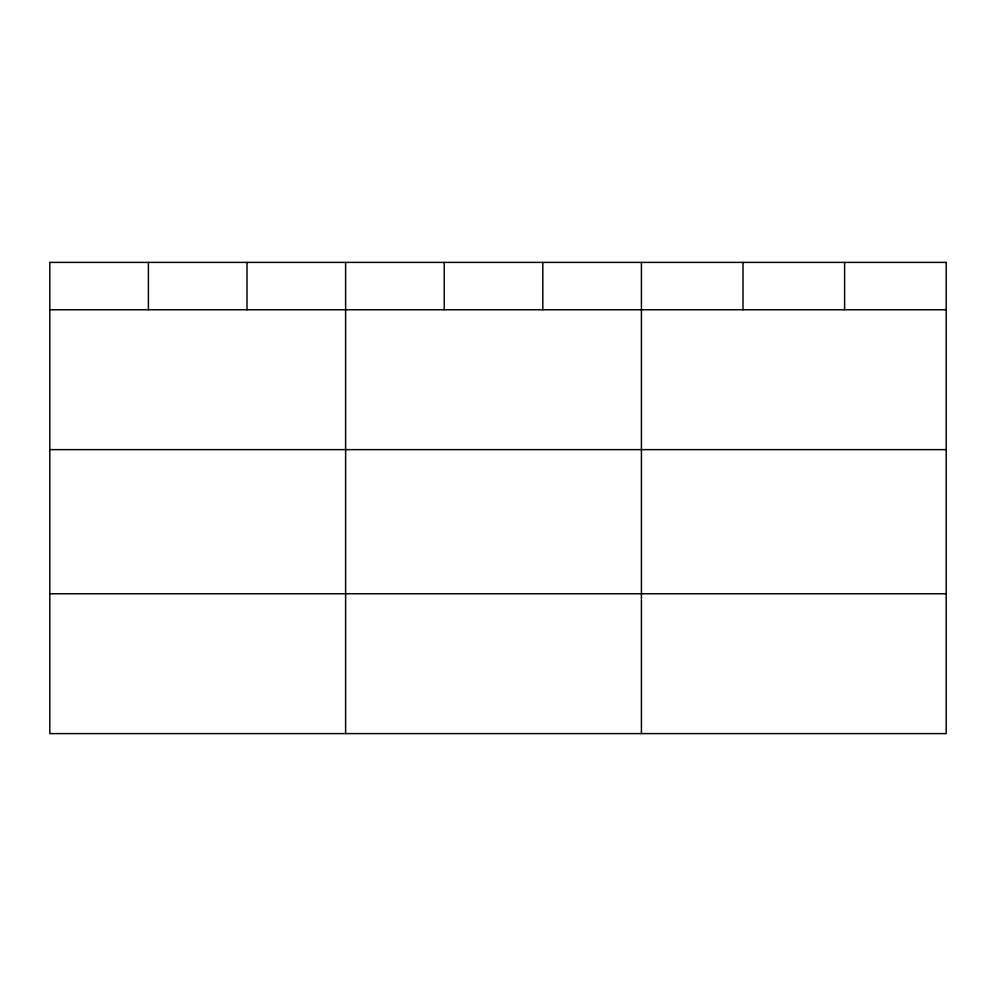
<?xml version="1.0" encoding="UTF-8"?>
<svg xmlns="http://www.w3.org/2000/svg" width="996" height="996" viewBox="0 0 996 996"><rect width="100%" height="100%" fill="white"/><g stroke="black" fill="none" stroke-linecap="round" stroke-linejoin="round"><path stroke-width="1.49" d="M49.8 309.756L946.2 309.756M49.8 449.632L946.2 449.632M49.8 593.74L946.2 593.74M844.608 262.396L844.608 309.756M743.016 262.396L743.016 309.756M641.424 262.396L641.424 733.604M542.82 262.396L542.82 309.756M444.216 262.396L444.216 309.756M345.612 262.396L345.612 733.604M247.008 262.396L247.008 309.756M148.404 262.396L148.404 309.756M946.2 262.396L49.8 262.396L49.8 733.604L946.2 733.604L946.2 262.396"/></g></svg>
